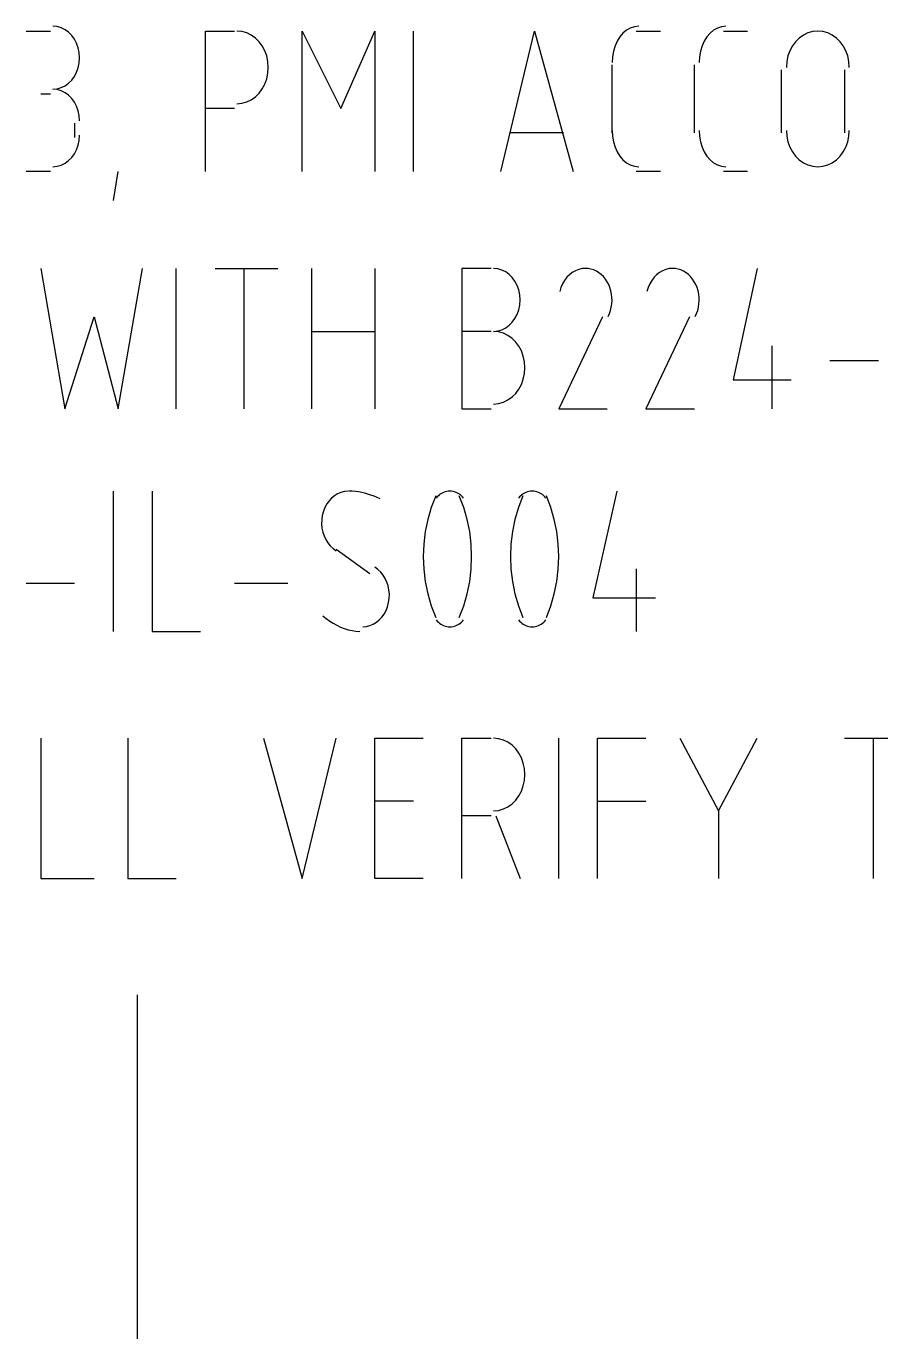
# Model space of a CAD drawing. Header units: millimetres. Extents: x 43 to 1147, y -811 to -31.
# Drawn here: x 137.08 to 158.26, y -811 to -778.48 of the extents above; entities that cross this region are included whole.
import ezdxf

# ---------------------------------------------------------------- set-up
doc = ezdxf.new("R2010")
doc.units = ezdxf.units.MM
doc.layers.add('EDITED_LINES', color=4, linetype='Continuous')

msp = doc.modelspace()

# ---------------------------------------------------------------- linework, layer by layer
at = {"layer": 'EDITED_LINES'}
for p, q in [((137.847, -778.49), (137.74, -778.48)), ((137.949, -778.52), (137.847, -778.49)), ((138.043, -778.567), (137.949, -778.52)), ((152.051, -778.526), (151.957, -778.58)), ((152.153, -778.492), (152.051, -778.526)), ((152.26, -778.48), (152.153, -778.492)), ((154.211, -778.526), (154.117, -778.58)), ((154.313, -778.492), (154.211, -778.526)), ((154.42, -778.48), (154.313, -778.492)), ((137.08, -778.6), (137.68, -778.6)), ((138.13, -778.63), (138.043, -778.567)), ((138.207, -778.708), (138.13, -778.63)), ((138.273, -778.799), (138.207, -778.708)), ((138.326, -778.902), (138.273, -778.799)), ((141.52, -782.08), (141.52, -778.6)), ((141.52, -778.6), (142.24, -778.6)), ((142.427, -778.612), (142.3, -778.6)), ((142.547, -778.646), (142.427, -778.612)), ((142.658, -778.7), (142.547, -778.646)), ((142.761, -778.774), (142.658, -778.7)), ((142.852, -778.864), (142.761, -778.774)), ((143.92, -782.08), (143.92, -778.6)), ((143.92, -778.6), (144.88, -780.52)), ((144.88, -780.52), (145.72, -778.6)), ((145.72, -778.6), (145.72, -782.08)), ((146.68, -782.08), (146.68, -778.6)), ((148.84, -782.08), (149.68, -778.6)), ((149.68, -778.6), (150.64, -782.08)), ((151.727, -778.848), (151.674, -778.966)), ((151.793, -778.744), (151.727, -778.848)), ((151.87, -778.654), (151.793, -778.744)), ((151.957, -778.58), (151.87, -778.654)), ((152.2, -778.6), (152.8, -778.6)), ((153.887, -778.848), (153.834, -778.966)), ((153.953, -778.744), (153.887, -778.848)), ((154.03, -778.654), (153.953, -778.744)), ((154.117, -778.58), (154.03, -778.654)), ((154.36, -778.6), (154.96, -778.6)), ((156.239, -778.774), (156.148, -778.864)), ((156.342, -778.7), (156.239, -778.774)), ((156.453, -778.646), (156.342, -778.7)), ((156.573, -778.612), (156.453, -778.646)), ((156.7, -778.6), (156.573, -778.612)), ((156.826, -778.612), (156.7, -778.6)), ((156.946, -778.646), (156.826, -778.612)), ((157.058, -778.7), (156.946, -778.646)), ((157.161, -778.774), (157.058, -778.7)), ((157.251, -778.864), (157.161, -778.774)), ((138.366, -779.013), (138.326, -778.902)), ((138.391, -779.133), (138.366, -779.013)), ((138.4, -779.26), (138.391, -779.133)), ((142.929, -778.968), (142.852, -778.864)), ((142.993, -779.086), (142.929, -778.968)), ((143.04, -779.216), (142.993, -779.086)), ((151.634, -779.096), (151.609, -779.234)), ((151.674, -778.966), (151.634, -779.096)), ((153.794, -779.096), (153.769, -779.234)), ((153.834, -778.966), (153.794, -779.096)), ((156.007, -779.086), (155.96, -779.216)), ((156.07, -778.968), (156.007, -779.086)), ((156.148, -778.864), (156.07, -778.968)), ((157.329, -778.968), (157.251, -778.864)), ((157.393, -779.086), (157.329, -778.968)), ((157.44, -779.215), (157.393, -779.086)), ((138.366, -779.507), (138.391, -779.387)), ((138.391, -779.387), (138.4, -779.26)), ((143.07, -779.354), (143.04, -779.216)), ((143.08, -779.5), (143.07, -779.354)), ((143.07, -779.646), (143.08, -779.5)), ((151.609, -779.234), (151.6, -779.38)), ((151.6, -781.12), (151.6, -779.44)), ((153.64, -781.12), (153.64, -779.44)), ((153.769, -779.234), (153.76, -779.38)), ((155.93, -779.354), (155.92, -779.5)), ((155.96, -779.216), (155.93, -779.354)), ((157.47, -779.354), (157.44, -779.215)), ((157.48, -779.5), (157.47, -779.354)), ((138.13, -779.89), (138.207, -779.812)), ((138.207, -779.812), (138.273, -779.721)), ((138.273, -779.721), (138.326, -779.618)), ((138.326, -779.618), (138.366, -779.507)), ((142.993, -779.914), (143.04, -779.784)), ((143.04, -779.784), (143.07, -779.646)), ((155.8, -781.12), (155.8, -779.56)), ((157.36, -779.56), (157.36, -781.12)), ((137.74, -780.04), (137.847, -780.03)), ((137.847, -780.05), (137.74, -780.04)), ((137.847, -780.03), (137.949, -780)), ((137.949, -780.08), (137.847, -780.05)), ((137.949, -780), (138.043, -779.953)), ((138.043, -780.127), (137.949, -780.08)), ((138.043, -779.953), (138.13, -779.89)), ((138.13, -780.19), (138.043, -780.127)), ((142.761, -780.226), (142.852, -780.136)), ((142.852, -780.136), (142.929, -780.032)), ((142.929, -780.032), (142.993, -779.914)), ((137.68, -780.16), (137.44, -780.16)), ((138.207, -780.268), (138.13, -780.19)), ((138.273, -780.359), (138.207, -780.268)), ((138.326, -780.461), (138.273, -780.359)), ((138.366, -780.573), (138.326, -780.461)), ((142.3, -780.4), (142.427, -780.388)), ((142.427, -780.388), (142.547, -780.354)), ((142.547, -780.354), (142.658, -780.3)), ((142.658, -780.3), (142.761, -780.226)), ((138.391, -780.693), (138.366, -780.573)), ((138.4, -780.82), (138.391, -780.693)), ((142.24, -780.52), (141.52, -780.52)), ((138.28, -780.88), (138.28, -781.24)), ((150.4, -781.12), (149.08, -781.12)), ((151.6, -781.06), (151.609, -781.206)), ((153.76, -781.06), (153.769, -781.206)), ((155.92, -781.06), (155.93, -781.206)), ((157.47, -781.206), (157.48, -781.06)), ((138.326, -781.538), (138.366, -781.427)), ((138.366, -781.427), (138.391, -781.307)), ((138.391, -781.307), (138.4, -781.18)), ((151.609, -781.206), (151.634, -781.344)), ((151.634, -781.344), (151.674, -781.474)), ((153.769, -781.206), (153.794, -781.344)), ((153.794, -781.344), (153.834, -781.474)), ((155.93, -781.206), (155.96, -781.344)), ((155.96, -781.344), (156.007, -781.474)), ((157.393, -781.474), (157.44, -781.344)), ((157.44, -781.344), (157.47, -781.206)), ((138.13, -781.81), (138.207, -781.732)), ((138.207, -781.732), (138.273, -781.641)), ((138.273, -781.641), (138.326, -781.538)), ((151.674, -781.474), (151.727, -781.592)), ((151.727, -781.592), (151.793, -781.696)), ((151.793, -781.696), (151.87, -781.786)), ((153.834, -781.474), (153.887, -781.592)), ((153.887, -781.592), (153.953, -781.696)), ((153.953, -781.696), (154.03, -781.786)), ((156.007, -781.474), (156.07, -781.592)), ((156.07, -781.592), (156.148, -781.696)), ((156.148, -781.696), (156.239, -781.786)), ((157.161, -781.786), (157.252, -781.696)), ((157.252, -781.696), (157.33, -781.592)), ((157.33, -781.592), (157.393, -781.474)), ((137.68, -782.08), (137.08, -782.08)), ((137.74, -781.96), (137.847, -781.95)), ((137.847, -781.95), (137.949, -781.92)), ((137.949, -781.92), (138.043, -781.873)), ((138.043, -781.873), (138.13, -781.81)), ((139.24, -782.8), (139.36, -782.08)), ((151.87, -781.786), (151.957, -781.86)), ((151.957, -781.86), (152.051, -781.914)), ((152.051, -781.914), (152.153, -781.948)), ((152.153, -781.948), (152.26, -781.96)), ((152.8, -782.08), (152.2, -782.08)), ((154.03, -781.786), (154.117, -781.86)), ((154.117, -781.86), (154.211, -781.914)), ((154.211, -781.914), (154.313, -781.948)), ((154.313, -781.948), (154.42, -781.96)), ((154.96, -782.08), (154.36, -782.08)), ((156.239, -781.786), (156.342, -781.86)), ((156.342, -781.86), (156.453, -781.914)), ((156.453, -781.914), (156.573, -781.948)), ((156.573, -781.948), (156.7, -781.96)), ((156.7, -781.96), (156.827, -781.948)), ((156.827, -781.948), (156.947, -781.914)), ((156.947, -781.914), (157.058, -781.86)), ((157.058, -781.86), (157.161, -781.786)), ((137.44, -784.48), (138.04, -787.96)), ((139.36, -787.96), (139.96, -784.48)), ((140.8, -787.96), (140.8, -784.48)), ((141.76, -784.48), (143.32, -784.48)), ((142.48, -787.96), (142.48, -784.48)), ((144.16, -787.96), (144.16, -784.48)), ((145.72, -784.48), (145.72, -787.96)), ((148.6, -784.48), (147.88, -784.48)), ((147.88, -784.48), (147.88, -787.96)), ((148.767, -784.49), (148.66, -784.48)), ((148.869, -784.52), (148.767, -784.49)), ((148.963, -784.567), (148.869, -784.52)), ((149.05, -784.63), (148.963, -784.567)), ((149.127, -784.708), (149.05, -784.63)), ((150.48, -784.701), (150.423, -784.776)), ((150.544, -784.636), (150.48, -784.701)), ((150.615, -784.581), (150.544, -784.636)), ((150.691, -784.537), (150.615, -784.581)), ((150.773, -784.505), (150.691, -784.537)), ((150.858, -784.486), (150.773, -784.505)), ((150.946, -784.48), (150.858, -784.486)), ((151.008, -784.484), (150.937, -784.48)), ((151.078, -784.497), (151.008, -784.484)), ((151.146, -784.519), (151.078, -784.497)), ((151.211, -784.549), (151.146, -784.519)), ((151.273, -784.587), (151.211, -784.549)), ((151.331, -784.632), (151.273, -784.587)), ((151.385, -784.684), (151.331, -784.632)), ((151.434, -784.743), (151.385, -784.684)), ((152.64, -784.701), (152.583, -784.776)), ((152.704, -784.636), (152.64, -784.701)), ((152.775, -784.581), (152.704, -784.636)), ((152.851, -784.537), (152.775, -784.581)), ((152.933, -784.505), (152.851, -784.537)), ((153.018, -784.486), (152.933, -784.505)), ((153.106, -784.48), (153.018, -784.486)), ((153.168, -784.484), (153.097, -784.48)), ((153.238, -784.497), (153.168, -784.484)), ((153.306, -784.519), (153.238, -784.497)), ((153.371, -784.549), (153.306, -784.519)), ((153.433, -784.587), (153.371, -784.549)), ((153.491, -784.632), (153.433, -784.587)), ((153.545, -784.684), (153.491, -784.632)), ((153.594, -784.743), (153.545, -784.684)), ((155.2, -784.48), (154.6, -787.24)), ((149.193, -784.799), (149.127, -784.708)), ((149.246, -784.902), (149.193, -784.799)), ((149.286, -785.013), (149.246, -784.902)), ((149.311, -785.133), (149.286, -785.013)), ((150.334, -784.95), (150.305, -785.049)), ((150.374, -784.859), (150.334, -784.95)), ((150.423, -784.776), (150.374, -784.859)), ((151.478, -784.809), (151.434, -784.743)), ((151.516, -784.88), (151.478, -784.809)), ((151.548, -784.956), (151.516, -784.88)), ((151.572, -785.035), (151.548, -784.956)), ((152.494, -784.95), (152.465, -785.049)), ((152.534, -784.859), (152.494, -784.95)), ((152.583, -784.776), (152.534, -784.859)), ((153.638, -784.809), (153.594, -784.743)), ((153.676, -784.88), (153.638, -784.809)), ((153.708, -784.956), (153.676, -784.88)), ((153.732, -785.035), (153.708, -784.956)), ((149.32, -785.26), (149.311, -785.133)), ((149.311, -785.387), (149.32, -785.26)), ((151.589, -785.115), (151.572, -785.035)), ((151.598, -785.197), (151.589, -785.115)), ((151.594, -785.361), (151.6, -785.279)), ((151.6, -785.279), (151.598, -785.197)), ((153.749, -785.115), (153.732, -785.035)), ((153.758, -785.197), (153.749, -785.115)), ((153.754, -785.361), (153.76, -785.279)), ((153.76, -785.279), (153.758, -785.197)), ((138.04, -787.96), (138.76, -785.68)), ((138.76, -785.68), (139.36, -787.96)), ((149.193, -785.721), (149.246, -785.618)), ((149.246, -785.618), (149.286, -785.507)), ((149.286, -785.507), (149.311, -785.387)), ((151.36, -785.68), (150.28, -787.96)), ((151.5, -785.673), (151.534, -785.599)), ((151.534, -785.599), (151.562, -785.522)), ((151.562, -785.522), (151.582, -785.443)), ((151.582, -785.443), (151.594, -785.361)), ((153.52, -785.68), (152.44, -787.96)), ((153.66, -785.673), (153.694, -785.599)), ((153.694, -785.599), (153.722, -785.522)), ((153.722, -785.522), (153.742, -785.443)), ((153.742, -785.443), (153.754, -785.361)), ((148.767, -786.03), (148.869, -786)), ((148.869, -786), (148.963, -785.953)), ((148.963, -785.953), (149.05, -785.89)), ((149.05, -785.89), (149.127, -785.812)), ((149.127, -785.812), (149.193, -785.721)), ((144.16, -786.04), (145.72, -786.04)), ((148.6, -786.04), (147.88, -786.04)), ((148.66, -786.04), (148.767, -786.03)), ((148.787, -786.052), (148.66, -786.04)), ((148.907, -786.086), (148.787, -786.052)), ((149.018, -786.14), (148.907, -786.086)), ((149.121, -786.214), (149.018, -786.14)), ((149.212, -786.304), (149.121, -786.214)), ((149.29, -786.408), (149.212, -786.304)), ((149.353, -786.526), (149.29, -786.408)), ((149.4, -786.656), (149.353, -786.526)), ((149.43, -786.794), (149.4, -786.656)), ((155.56, -786.4), (155.56, -787.96)), ((149.44, -786.94), (149.43, -786.794)), ((149.43, -787.086), (149.44, -786.94)), ((157, -786.76), (158.2, -786.76)), ((149.353, -787.354), (149.4, -787.224)), ((149.4, -787.224), (149.43, -787.086)), ((154.6, -787.24), (156.04, -787.24)), ((149.121, -787.666), (149.212, -787.576)), ((149.212, -787.576), (149.29, -787.472)), ((149.29, -787.472), (149.353, -787.354)), ((147.88, -787.96), (148.6, -787.96)), ((148.66, -787.84), (148.787, -787.828)), ((148.787, -787.828), (148.907, -787.794)), ((148.907, -787.794), (149.018, -787.74)), ((149.018, -787.74), (149.121, -787.666)), ((150.28, -787.96), (151.48, -787.96)), ((152.44, -787.96), (153.64, -787.96)), ((139.24, -793.48), (139.24, -790)), ((140.2, -790), (140.2, -793.48)), ((144.65, -790.169), (144.585, -790.238)), ((144.721, -790.111), (144.65, -790.169)), ((144.798, -790.064), (144.721, -790.111)), ((144.88, -790.029), (144.798, -790.064)), ((144.967, -790.008), (144.88, -790.029)), ((145.057, -790), (144.967, -790.008)), ((145.158, -790.003), (145.079, -790)), ((145.237, -790.009), (145.158, -790.003)), ((145.316, -790.019), (145.237, -790.009)), ((145.394, -790.033), (145.316, -790.019)), ((145.472, -790.05), (145.394, -790.033)), ((145.549, -790.071), (145.472, -790.05)), ((145.625, -790.095), (145.549, -790.071)), ((145.701, -790.123), (145.625, -790.095)), ((145.776, -790.155), (145.701, -790.123)), ((145.85, -790.19), (145.776, -790.155)), ((147.228, -790.113), (147.117, -790.401)), ((147.268, -790.139), (147.242, -790.17)), ((147.295, -790.111), (147.268, -790.139)), ((147.325, -790.086), (147.295, -790.111)), ((147.357, -790.064), (147.325, -790.086)), ((147.391, -790.045), (147.357, -790.064)), ((147.426, -790.029), (147.391, -790.045)), ((147.463, -790.017), (147.426, -790.029)), ((147.501, -790.007), (147.463, -790.017)), ((147.54, -790.002), (147.501, -790.007)), ((147.58, -790), (147.54, -790.002)), ((147.62, -790.002), (147.58, -790)), ((147.659, -790.007), (147.62, -790.002)), ((147.697, -790.017), (147.659, -790.007)), ((147.734, -790.029), (147.697, -790.017)), ((147.769, -790.045), (147.734, -790.029)), ((147.803, -790.064), (147.769, -790.045)), ((147.835, -790.086), (147.803, -790.064)), ((147.923, -790.401), (147.812, -790.113)), ((147.865, -790.111), (147.835, -790.086)), ((147.892, -790.139), (147.865, -790.111)), ((147.918, -790.17), (147.892, -790.139)), ((149.388, -790.113), (149.277, -790.401)), ((149.308, -790.139), (149.282, -790.17)), ((149.335, -790.111), (149.308, -790.139)), ((149.365, -790.086), (149.335, -790.111)), ((149.397, -790.064), (149.365, -790.086)), ((149.431, -790.045), (149.397, -790.064)), ((149.466, -790.029), (149.431, -790.045)), ((149.503, -790.017), (149.466, -790.029)), ((149.541, -790.007), (149.503, -790.017)), ((149.58, -790.002), (149.541, -790.007)), ((149.62, -790), (149.58, -790.002)), ((149.66, -790.002), (149.62, -790)), ((149.699, -790.007), (149.66, -790.002)), ((149.737, -790.017), (149.699, -790.007)), ((149.773, -790.029), (149.737, -790.017)), ((149.809, -790.045), (149.773, -790.029)), ((149.843, -790.064), (149.809, -790.045)), ((149.875, -790.086), (149.843, -790.064)), ((149.905, -790.111), (149.875, -790.086)), ((149.932, -790.139), (149.905, -790.111)), ((149.958, -790.17), (149.932, -790.139)), ((150.083, -790.401), (149.972, -790.113)), ((151.72, -790), (151.12, -792.64)), ((144.445, -790.498), (144.418, -790.6)), ((144.482, -790.403), (144.445, -790.498)), ((144.529, -790.316), (144.482, -790.403)), ((144.585, -790.238), (144.529, -790.316)), ((147.117, -790.401), (147.031, -790.698)), ((148.009, -790.698), (147.923, -790.401)), ((149.277, -790.401), (149.191, -790.698)), ((150.169, -790.698), (150.083, -790.401)), ((144.403, -790.706), (144.4, -790.81)), ((144.4, -790.81), (144.41, -790.913)), ((144.418, -790.6), (144.403, -790.706)), ((147.031, -790.698), (146.969, -791.001)), ((148.071, -791.001), (148.009, -790.698)), ((149.191, -790.698), (149.129, -791.001)), ((150.231, -791.001), (150.169, -790.698)), ((144.41, -790.913), (144.43, -791.013)), ((144.43, -791.013), (144.461, -791.108)), ((144.461, -791.108), (144.503, -791.198)), ((144.503, -791.198), (144.554, -791.281)), ((146.969, -791.001), (146.932, -791.309)), ((148.108, -791.309), (148.071, -791.001)), ((149.129, -791.001), (149.092, -791.309)), ((150.268, -791.309), (150.231, -791.001)), ((144.554, -791.281), (144.615, -791.356)), ((144.615, -791.356), (144.684, -791.421)), ((144.684, -791.421), (144.762, -791.476)), ((144.76, -791.44), (145.6, -792.04)), ((146.932, -791.309), (146.92, -791.62)), ((148.12, -791.62), (148.108, -791.309)), ((149.092, -791.309), (149.08, -791.62)), ((150.28, -791.62), (150.268, -791.309)), ((146.92, -791.62), (146.932, -791.931)), ((148.108, -791.931), (148.12, -791.62)), ((149.08, -791.62), (149.092, -791.931)), ((150.268, -791.931), (150.28, -791.62)), ((145.796, -791.939), (145.718, -791.884)), ((145.865, -792.004), (145.796, -791.939)), ((145.926, -792.079), (145.865, -792.004)), ((145.977, -792.162), (145.926, -792.079)), ((146.019, -792.252), (145.977, -792.162)), ((146.932, -791.931), (146.969, -792.239)), ((148.071, -792.239), (148.108, -791.931)), ((149.092, -791.931), (149.129, -792.239)), ((150.231, -792.239), (150.268, -791.931)), ((152.2, -791.92), (152.2, -793.48)), ((137.08, -792.28), (138.28, -792.28)), ((142.24, -792.28), (143.56, -792.28)), ((146.05, -792.347), (146.019, -792.252)), ((146.07, -792.447), (146.05, -792.347)), ((146.08, -792.55), (146.07, -792.447)), ((146.969, -792.239), (147.031, -792.542)), ((148.009, -792.542), (148.071, -792.239)), ((149.129, -792.239), (149.191, -792.542)), ((150.169, -792.542), (150.231, -792.239)), ((146.035, -792.862), (146.062, -792.76)), ((146.062, -792.76), (146.077, -792.654)), ((146.077, -792.654), (146.08, -792.55)), ((147.031, -792.542), (147.117, -792.839)), ((147.923, -792.839), (148.009, -792.542)), ((149.191, -792.542), (149.277, -792.839)), ((150.083, -792.839), (150.169, -792.542)), ((151.12, -792.64), (152.68, -792.64)), ((144.433, -793.088), (144.515, -793.156)), ((144.515, -793.156), (144.601, -793.218)), ((145.83, -793.191), (145.895, -793.122)), ((145.895, -793.122), (145.951, -793.044)), ((145.951, -793.044), (145.998, -792.957)), ((145.998, -792.957), (146.035, -792.862)), ((147.117, -792.839), (147.228, -793.127)), ((147.812, -793.127), (147.923, -792.839)), ((149.277, -792.839), (149.388, -793.127)), ((149.972, -793.127), (150.083, -792.839)), ((140.2, -793.48), (141.4, -793.48)), ((144.601, -793.218), (144.688, -793.274)), ((144.688, -793.274), (144.778, -793.323)), ((144.778, -793.323), (144.87, -793.366)), ((144.87, -793.366), (144.963, -793.402)), ((144.963, -793.402), (145.058, -793.432)), ((145.058, -793.432), (145.155, -793.454)), ((145.155, -793.454), (145.252, -793.47)), ((145.252, -793.47), (145.35, -793.478)), ((145.423, -793.36), (145.513, -793.352)), ((145.513, -793.352), (145.6, -793.331)), ((145.6, -793.331), (145.682, -793.296)), ((145.682, -793.296), (145.759, -793.249)), ((145.759, -793.249), (145.83, -793.191)), ((147.242, -793.19), (147.268, -793.221)), ((147.268, -793.221), (147.295, -793.249)), ((147.295, -793.249), (147.325, -793.274)), ((147.325, -793.274), (147.357, -793.296)), ((147.357, -793.296), (147.391, -793.315)), ((147.391, -793.315), (147.426, -793.331)), ((147.426, -793.331), (147.463, -793.343)), ((147.463, -793.343), (147.501, -793.353)), ((147.501, -793.353), (147.54, -793.358)), ((147.54, -793.358), (147.58, -793.36)), ((147.58, -793.36), (147.62, -793.358)), ((147.62, -793.358), (147.659, -793.353)), ((147.659, -793.353), (147.697, -793.343)), ((147.697, -793.343), (147.734, -793.331)), ((147.734, -793.331), (147.769, -793.315)), ((147.769, -793.315), (147.803, -793.296)), ((147.803, -793.296), (147.835, -793.274)), ((147.835, -793.274), (147.865, -793.249)), ((147.865, -793.249), (147.892, -793.221)), ((147.892, -793.221), (147.918, -793.19)), ((149.282, -793.19), (149.308, -793.221)), ((149.308, -793.221), (149.335, -793.249)), ((149.335, -793.249), (149.365, -793.274)), ((149.365, -793.274), (149.397, -793.296)), ((149.397, -793.296), (149.431, -793.315)), ((149.431, -793.315), (149.466, -793.331)), ((149.466, -793.331), (149.503, -793.343)), ((149.503, -793.343), (149.541, -793.353)), ((149.541, -793.353), (149.58, -793.358)), ((149.58, -793.358), (149.62, -793.36)), ((149.62, -793.36), (149.66, -793.358)), ((149.66, -793.358), (149.699, -793.353)), ((149.699, -793.353), (149.737, -793.343)), ((149.737, -793.343), (149.774, -793.331)), ((149.774, -793.331), (149.809, -793.315)), ((149.809, -793.315), (149.843, -793.296)), ((149.843, -793.296), (149.875, -793.274)), ((149.875, -793.274), (149.905, -793.249)), ((149.905, -793.249), (149.932, -793.221)), ((149.932, -793.221), (149.958, -793.19)), ((137.44, -796.12), (137.44, -799.6)), ((139.6, -796.12), (139.6, -799.6)), ((142.96, -796.12), (143.92, -799.6)), ((143.92, -799.6), (144.76, -796.12)), ((145.72, -799.6), (145.72, -796.12)), ((145.72, -796.12), (146.92, -796.12)), ((147.88, -799.6), (147.88, -796.12)), ((147.88, -796.12), (148.6, -796.12)), ((148.787, -796.132), (148.66, -796.12)), ((148.907, -796.166), (148.787, -796.132)), ((149.018, -796.22), (148.907, -796.166)), ((149.121, -796.294), (149.018, -796.22)), ((149.212, -796.384), (149.121, -796.294)), ((149.29, -796.488), (149.212, -796.384)), ((150.28, -799.6), (150.28, -796.12)), ((151.24, -799.6), (151.24, -796.12)), ((151.24, -796.12), (152.44, -796.12)), ((153.28, -796.12), (154.24, -797.92)), ((154.24, -797.92), (155.2, -796.12)), ((157.36, -796.12), (158.8, -796.12)), ((158.08, -799.6), (158.08, -796.12)), ((149.353, -796.606), (149.29, -796.488)), ((149.4, -796.736), (149.353, -796.606)), ((149.43, -796.874), (149.4, -796.736)), ((149.44, -797.02), (149.43, -796.874)), ((149.43, -797.166), (149.44, -797.02)), ((149.353, -797.434), (149.4, -797.304)), ((149.4, -797.304), (149.43, -797.166)), ((146.68, -797.68), (145.72, -797.68)), ((149.121, -797.746), (149.212, -797.656)), ((149.212, -797.656), (149.29, -797.552)), ((149.29, -797.552), (149.353, -797.434)), ((151.24, -797.68), (152.44, -797.68)), ((148.6, -798.04), (147.88, -798.04)), ((148.66, -797.92), (148.787, -797.908)), ((148.72, -798.04), (149.32, -799.6)), ((148.787, -797.908), (148.907, -797.874)), ((148.907, -797.874), (149.018, -797.82)), ((149.018, -797.82), (149.121, -797.746)), ((154.24, -797.92), (154.24, -799.6)), ((137.44, -799.6), (138.76, -799.6)), ((139.6, -799.6), (140.8, -799.6)), ((146.92, -799.6), (145.72, -799.6)), ((139.84, -811), (139.84, -802.48))]:
    msp.add_line(p, q, dxfattribs=at)

doc.saveas('drawing.dxf')
